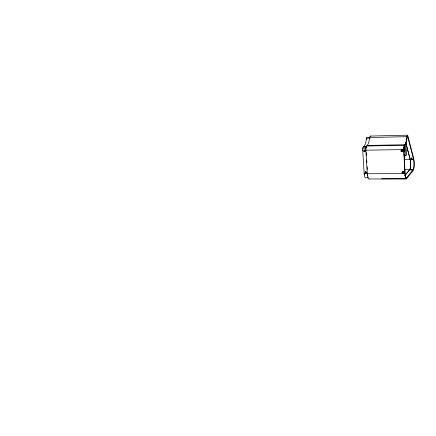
<?xml version="1.0" encoding="UTF-8"?>
<svg xmlns="http://www.w3.org/2000/svg" width="436" height="436" viewBox="0 0 436 436"><rect width="100%" height="100%" fill="white"/><g stroke="black" fill="none" stroke-linecap="round" stroke-linejoin="round"><path stroke-width="0.65" d="M412.222 158.077L411.213 158.055M406.619 178.727L413.181 170.547A6.785 1.33 -90 0 0 414.162 165.56A6.785 1.33 -90 0 0 413.748 158.84L407.796 135.781A2.796 0.567 89.6 0 0 406.946 136.67L406.892 137.247A16.012 3.297 89.5 0 1 404.799 144.747L404.265 145.302A3.581 0.736 89.8 0 0 403.709 149.564L404.881 173.593A7.058 1.439 -89.9 0 0 406.619 178.727L381.587 178.765M369.87 138.632L369.941 138.049L366.562 138.125L366.491 138.708A16.726 4.284 89.2 0 1 364.218 146.109L363.063 147.194A2.447 0.627 89.6 0 0 362.752 148.175L362.714 148.458A2.447 0.627 89.6 0 0 362.665 149.706L364.153 173.506A5.875 1.493 -90 0 0 365.962 177.784L367.989 177.779M366.796 139.411L366.894 138.659M366.562 138.125L366.6 137.885A1.7 0.425 89.4 0 1 367.156 137.411L367.216 137.574M406.575 177.806L413.257 169.484A5.87 1.15 -90 0 0 413.633 159.532L407.633 136.375A1.842 0.371 89.6 0 0 407.148 136.882L407.06 137.732A16.988 3.499 89.5 0 1 405.191 145.237L404.177 146.48L403.894 148.676L405.071 173.359A6.109 1.248 -89.9 0 0 406.575 177.806L405.404 177.806M404.728 175.681L409.867 169.408A5.755 1.15 -90 0 0 410.238 159.647L405.714 142.534M405.153 175.272L409.873 169.506A5.859 1.172 -90 0 0 410.249 159.571L405.9 143.095M402.635 150.829L401.698 150.998L401.943 150.126L402.608 150.742L401.807 150.883L401.948 150.049M369.09 178.978A6.921 1.728 -90 0 1 367.303 173.746L365.853 150.191A3.51 0.883 89.6 0 1 365.957 147.542L366.022 147.172A3.51 0.883 89.6 0 1 366.502 146.011L367.15 145.466A15.696 3.957 89.2 0 0 369.641 138.103L369.712 137.536A2.741 0.676 89.4 0 1 370.066 136.234L370.159 136.119A2.741 0.676 89.4 0 1 370.551 136.261M406.025 178.531L404.074 178.586M401.839 150.164L402.641 150.257M405.267 177.637L405.578 177.517L405.306 177.408M370.257 136.07L407.404 135.171M367.886 137.558L406.946 136.67M367.15 145.466L404.799 144.747M366.502 146.011L404.265 145.302M363.804 146.55L366.649 146.496M363.15 147.101L366.578 147.036M362.752 148.191L366.185 148.115M362.681 150.06L366.115 150M365.853 150.191L403.709 149.564M410.172 159.265L413.557 159.222M404.128 159.413L410.162 159.342M410.249 159.571L413.633 159.532M405.049 169.615L409.747 169.588M409.747 169.686L413.137 169.664M364.153 173.506L367.559 173.49M367.303 173.746L404.881 173.593M368.96 178.994L406.287 178.945M403.502 171.811C401.371 171.779 403.959 173.997 403.703 172.002M366.278 152.687L366.442 155.369M366.731 160.067L366.899 162.753M367.145 166.781L367.308 169.462M404.494 149.254A12.273 7.303 8 0 1 404.314 150.78M364.703 174.858A4.491 1.139 -90 0 1 364.654 174.569M368.197 177.049A5.886 1.472 -90 0 1 368.104 176.782M367.761 175.327A5.886 1.472 -90 0 1 367.581 173.79M366.284 147.624A2.453 0.621 89.6 0 1 366.491 147.134M403.987 154.458A0.692 0.409 7.4 0 1 404.603 154.905A0.692 0.409 7.4 0 1 404.03 155.27M366.894 172.166A0.698 0.659 40.3 0 1 365.951 172.629A0.698 0.659 40.3 0 1 365.684 171.577M365.591 150.949A0.703 0.67 44.2 0 1 364.556 151.308A0.703 0.67 44.2 0 1 364.491 150.202M403.671 147.461A12.279 7.303 8.1 0 1 403.938 152.044M404.788 144.845A50.843 30.177 10.3 0 1 406.554 154.349L406.57 154.687A2.594 1.526 7.4 0 1 405.066 155.805M404.455 146.501A50.271 29.801 10.3 0 1 405.785 154.835A1.897 1.117 7.4 0 1 404.701 155.946M411.132 158.366C412.107 159.571 412.429 157.429 411.132 158.366M402.722 172.209C403.518 173.959 404.019 170.983 402.722 172.209M411.758 169.893L410.728 169.936L411.758 169.882M401.033 151.172A1.085 1.041 29 0 0 402.891 151.336A1.085 1.041 29 0 0 402.052 149.684A1.085 1.041 29 0 0 401.033 151.172M402.166 173.016A1.079 1.025 28.4 0 0 404.009 173.005A1.079 1.025 28.4 0 0 403.011 171.457A1.079 1.025 28.4 0 0 402.166 173.016M363.831 151.276A0.703 0.67 44.3 0 0 364.981 151.63A0.703 0.67 44.3 0 0 364.665 150.469A0.703 0.67 44.3 0 0 363.831 151.276M365.134 172.585A0.698 0.659 40.4 0 0 366.278 172.945A0.698 0.659 40.4 0 0 365.962 171.8A0.698 0.659 40.4 0 0 365.134 172.585"/></g></svg>
